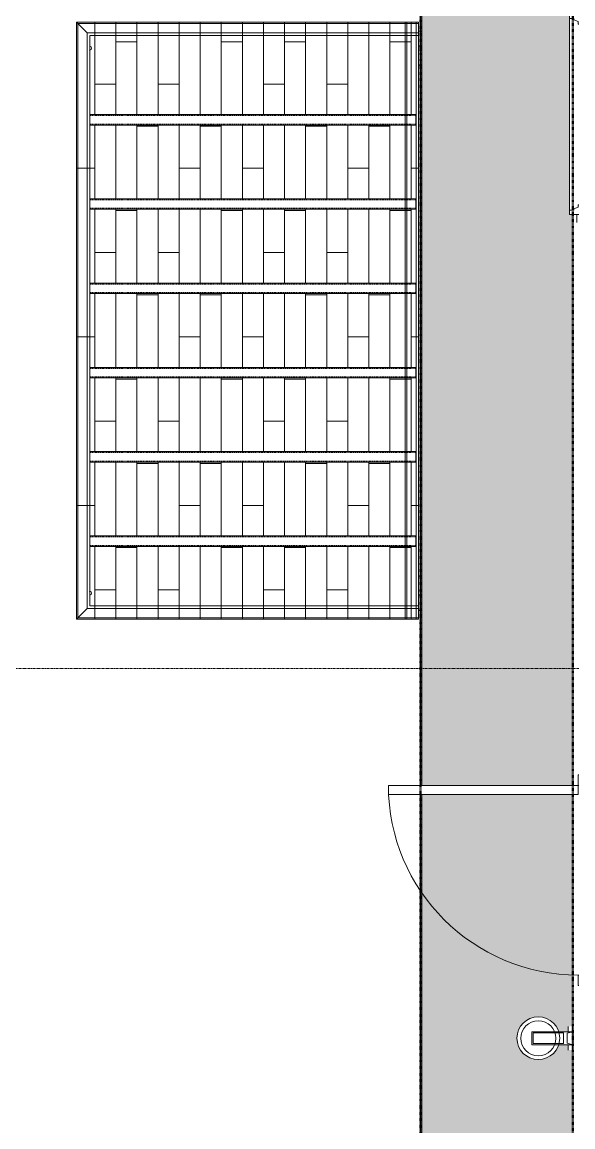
# Model space of a CAD drawing. Header units: inches. Extents: x -4235 to -464, y 9706 to 12338.
# Drawn here: x -3936.3 to -3831.8, y 11760.2 to 11969.9 of the extents above; entities that cross this region are included whole.
import ezdxf

# ---------------------------------------------------------------- set-up
doc = ezdxf.new("R2010")
doc.units = ezdxf.units.IN
doc.header["$MEASUREMENT"] = 0
for name, pattern in [('Dash 1_16_', [0.125, 0.0625, -0.0625]), ('Grid Line 1_2_', [0.875, 0.5, -0.125, 0.125, -0.125]), ('Hidden 1_8_', [0.1875, 0.125, -0.0625])]:
    doc.linetypes.add(name, pattern=pattern)
for name, color, linetype, lineweight in [('A-CLNG-3', 13, 'Continuous', 9), ('A-CLNG-PATT-1', 253, 'Continuous', 13), ('A-DOOR-4', 31, 'Continuous', 9), ('A-DOOR-6', 31, 'Continuous', 20), ('A-DOOR-FRAM-4', 31, 'Continuous', 20), ('A-FLOR-3', 192, 'Continuous', 9), ('A-FLOR-PATT-1', 9, 'Continuous', 9), ('A-GLAZ-1', 151, 'Continuous', 9), ('A-GLAZ-2', 151, 'Continuous', 20), ('A-WALL-5', 113, 'Continuous', 9), ('C-PROP-LINE-1', 91, 'Dash 1_16_', 50), ('E-LITE-EQPM', 33, 'Continuous', 9), ('S-BEAM', 12, 'Continuous', 9), ('S-BEAM-1', 12, 'Hidden 1_8_', 9), ('S-GRID-1', 1, 'Grid Line 1_2_', 9)]:
    doc.layers.add(name, color=color, linetype=linetype, lineweight=lineweight)

# ---------------------------------------------------------------- blocks, each defined once
blk = doc.blocks.new('Window-Double_Hung-Andersen-400_Series-Tilt_Wash - DOUBLE HUNG - COTTAGE - 1ST FLOOR-V118-BACKGROUND - RCP - 1ST FLOOR')
at = {"layer": 'A-GLAZ-1'}
for p, q in [((-16.29, 2.62), (-15.7, 2.62)), ((-16.29, 2.25), (-15.7, 2.25)), ((-15.82, 2.62), (-15.82, 2.25)), ((-15.7, 2.75), (15.7, 2.75)), ((-15.7, 2.62), (15.7, 2.62)), ((-15.7, 2.25), (15.7, 2.25)), ((-15.7, 2.12), (15.7, 2.12)), ((16.29, 2.62), (15.7, 2.62)), ((16.29, 2.25), (15.7, 2.25)), ((15.82, 2.62), (15.82, 2.25)), ((-16.29, 0.69), (-15.7, 0.69)), ((-16.29, 0.31), (-15.7, 0.31)), ((-15.82, 0.69), (-15.82, 0.31)), ((-15.7, 0.81), (15.7, 0.81)), ((-15.7, 0.69), (15.7, 0.69)), ((-15.7, 0.31), (15.7, 0.31)), ((-15.7, 0.19), (15.7, 0.19)), ((16.29, 0.69), (15.7, 0.69)), ((16.29, 0.31), (15.7, 0.31)), ((15.82, 0.69), (15.82, 0.31)), ((18.95, -0.94), (-18.95, -0.94)), ((-18.95, -0.94), (-18.95, -4.31)), ((-18.32, -0.94), (-18.32, -4.31)), ((18.32, -0.94), (18.32, -4.31)), ((18.95, -4.31), (18.95, -0.94)), ((-18.95, -4.31), (18.95, -4.31))]:
    blk.add_line(p, q, dxfattribs=at)
at = {"layer": 'A-GLAZ-2'}
for p, q in [((19.01, 4.94), (-19.01, 4.94)), ((-19.01, 4.94), (-19.01, -0.94)), ((-18.2, 4.94), (-18.2, 4.12)), ((18.2, 4.94), (18.2, 4.12)), ((19.01, -0.94), (19.01, 4.94)), ((-19.01, 3.56), (-20.51, 3.56)), ((-18.2, 4.12), (-17.92, 4.12)), ((-17.92, 4.12), (-17.61, 3.31)), ((-17.61, 3.31), (-17.14, 3.31)), ((-17.42, 2.87), (-16.57, 2.87)), ((-17.42, 2.87), (-17.42, -0.44)), ((-17.14, 3.31), (-17.14, 2.87)), ((-15.86, 3.09), (-16.57, 3.09)), ((-16.57, 2.75), (-16.57, 3.09)), ((-15.7, 2.75), (-16.57, 2.75)), ((-16.29, 2.75), (-16.29, 2.12)), ((-15.7, 2.12), (-16.29, 2.12)), ((-15.86, 3.09), (-15.7, 2.75)), ((-15.86, 1.5), (-15.7, 2.12)), ((15.86, 3.09), (15.7, 2.75)), ((15.7, 2.75), (16.57, 2.75)), ((15.7, 2.12), (16.29, 2.12)), ((15.86, 1.5), (15.7, 2.12)), ((15.86, 3.09), (16.57, 3.09)), ((16.29, 2.75), (16.29, 2.12)), ((16.57, 2.75), (16.57, 3.09)), ((17.42, 2.87), (16.57, 2.87)), ((17.14, 3.31), (17.14, 2.87)), ((17.61, 3.31), (17.14, 3.31)), ((17.42, 2.87), (17.42, -0.44)), ((17.92, 4.12), (17.61, 3.31)), ((18.2, 4.12), (17.92, 4.12)), ((19.01, 3.56), (20.51, 3.56)), ((-17.42, 1.5), (-15.86, 1.5)), ((-17.42, 0.94), (-16.57, 0.94)), ((-15.86, 1.16), (-16.57, 1.16)), ((-16.57, 0.81), (-16.57, 1.16)), ((-15.7, 0.81), (-16.57, 0.81)), ((-16.29, 0.81), (-16.29, 0.19)), ((-15.7, 0.19), (-16.29, 0.19)), ((-15.86, 1.16), (-15.7, 0.81)), ((-15.86, -0.44), (-15.7, 0.19)), ((15.86, 1.16), (15.7, 0.81)), ((15.7, 0.81), (16.57, 0.81)), ((15.7, 0.19), (16.29, 0.19)), ((15.86, -0.44), (15.7, 0.19)), ((17.42, 1.5), (15.86, 1.5)), ((15.86, 1.16), (16.57, 1.16)), ((16.29, 0.81), (16.29, 0.19)), ((16.57, 0.81), (16.57, 1.16)), ((17.42, 0.94), (16.57, 0.94)), ((-19.01, -0.94), (19.01, -0.94)), ((-17.67, -0.66), (-18, -0.94)), ((-17.67, -0.66), (-17.67, -0.44)), ((-17.67, -0.44), (-15.86, -0.44)), ((17.67, -0.44), (15.86, -0.44)), ((17.67, -0.66), (17.67, -0.44)), ((17.67, -0.66), (18, -0.94))]:
    blk.add_line(p, q, dxfattribs=at)
blk = doc.blocks.new('STOREFRONT DOOR B - ALUM_ STILE W_ GLASS INSET-2790180-BACKGROUND - RCP - 1ST FLOOR')
at = {"layer": 'A-DOOR-4'}
blk.add_arc((18, 3.5625), 36, 90, 180, dxfattribs=at)
at = {"layer": 'A-DOOR-6'}
for p, q in [((18, 39.5625), (16.25, 39.5625)), ((16.25, 39.5625), (16.25, 3.5625)), ((18, 3.5625), (18, 39.5625)), ((16.25, 3.5625), (18, 3.5625))]:
    blk.add_line(p, q, dxfattribs=at)
at = {"layer": 'A-DOOR-FRAM-4'}
for p, q in [((-18, 3.5625), (-20, 3.5625)), ((-20, 3.5625), (-20, -2.1875)), ((-18, 1.625), (-18, 3.5625)), ((18, 3.5625), (18, 1.625)), ((20, 3.5625), (18, 3.5625)), ((20, -2.1875), (20, 3.5625)), ((-17.375, 1.625), (-18, 1.625)), ((-17.375, -0.25), (-17.375, 1.625)), ((18, 1.625), (17.375, 1.625)), ((17.375, 1.625), (17.375, -0.25)), ((-18, -2.1875), (-18, -0.25)), ((-18, -0.25), (-17.375, -0.25)), ((17.375, -0.25), (18, -0.25)), ((18, -0.25), (18, -2.1875)), ((-20, -2.1875), (-18, -2.1875)), ((18, -2.1875), (20, -2.1875))]:
    blk.add_line(p, q, dxfattribs=at)
blk = doc.blocks.new('VISA-OW2400-02-SASS - OW2400-L30K-MVOLT-V126-BACKGROUND - RCP - 1ST FLOOR')
at = {"layer": 'E-LITE-EQPM'}
for p, q in [((-3839.6, 10963.84), (-3831.82, 10963.84)), ((-3839.6, 10961.34), (-3839.6, 10963.84)), ((-3833.6, 10963.59), (-3839.38, 10963.59)), ((-3839.38, 10963.59), (-3839.38, 10961.59)), ((-3833.6, 10961.59), (-3833.6, 10963.59)), ((-3832.89, 10963.54), (-3831.82, 10963.84)), ((-3832.89, 10961.64), (-3832.89, 10963.54)), ((-3832.69, 10964.84), (-3832.69, 10963.85)), ((-3831.89, 10963.85), (-3831.89, 10964.84)), ((-3831.82, 10963.84), (-3831.82, 10961.34)), ((-3831.82, 10961.34), (-3839.6, 10961.34)), ((-3839.38, 10961.59), (-3833.6, 10961.59)), ((-3831.82, 10961.34), (-3832.89, 10961.64)), ((-3832.69, 10961.33), (-3832.69, 10960.34)), ((-3831.89, 10960.34), (-3831.89, 10961.33))]:
    blk.add_line(p, q, dxfattribs=at)
for radius, start, end in [(4.06, 0, 180), (3.33, 0, 180), (4.06, 180, 0), (3.33, 180, 0)]:
    blk.add_arc((-3838.38, 10962.59), radius, start, end, dxfattribs=at)
blk = doc.blocks.new('Walls 11 - Walls 1-2570471-BACKGROUND - RCP - 1ST FLOOR')
at = {"layer": 'A-WALL-5'}
for p, q in [((-3860.72, 11968.19), (-3861.09, 11968.19)), ((-3860.47, 11968.19), (-3860.72, 11968.19)), ((-3860.72, 11965.32), (-3861.09, 11965.32)), ((-3861.09, 11964.57), (-3860.72, 11964.57)), ((-3860.47, 11965.32), (-3860.72, 11965.32)), ((-3860.72, 11964.57), (-3860.47, 11964.57)), ((-3861.09, 11961.69), (-3860.72, 11961.69)), ((-3860.72, 11961.69), (-3860.47, 11961.69))]:
    blk.add_line(p, q, dxfattribs=at)
for centre, start_param, end_param in [((-3923.46, 11964.94), 0.094304, 0.261799), ((-3923.46, 11964.94), 2.994857, 3.141593), ((-3923.46, 11964.94), 3.19067, 6.234108), ((-3860.4, 11964.94), 1.308997, 1.445432), ((-3860.4, 11964.94), 1.445432, 1.568095), ((-3860.4, 11964.94), 1.570796, 1.696161), ((-3860.4, 11964.94), 1.696161, 1.829985), ((-3860.4, 11964.94), 1.047198, 1.30639), ((-3860.4, 11964.94), 1.832596, 2.092053), ((-3860.4, 11964.94), 0.785398, 1.044861), ((-3860.4, 11964.94), 2.094395, 2.354281), ((-3860.4, 11964.94), 0.543667, 0.783492), ((-3860.4, 11964.94), 2.356194, 2.596242), ((-3860.4, 11964.94), 0.261799, 0.522251), ((-3860.4, 11964.94), 2.698715, 2.879092)]:
    blk.add_ellipse(centre, major_axis=(0, 0.375), ratio=0.86769, start_param=start_param, end_param=end_param, dxfattribs=at)
blk = doc.blocks.new('Walls 12 - Walls 1-2570490-BACKGROUND - RCP - 1ST FLOOR')
at = {"layer": 'A-WALL-5'}
for p, q in [((-3860.72, 11864.7), (-3861.09, 11864.7)), ((-3860.47, 11864.7), (-3860.72, 11864.7)), ((-3860.72, 11861.83), (-3861.09, 11861.83)), ((-3861.09, 11861.08), (-3860.72, 11861.08)), ((-3860.47, 11861.83), (-3860.72, 11861.83)), ((-3860.72, 11861.08), (-3860.47, 11861.08)), ((-3861.09, 11858.2), (-3860.72, 11858.2)), ((-3860.72, 11858.2), (-3860.47, 11858.2))]:
    blk.add_line(p, q, dxfattribs=at)
for centre, start_param, end_param in [((-3923.46, 11861.45), 0, 0.261799), ((-3923.46, 11861.45), 2.879793, 3.141593), ((-3923.46, 11861.45), 3.19067, 6.234108), ((-3860.4, 11861.45), 1.308997, 1.445432), ((-3860.4, 11861.45), 1.445432, 1.568095), ((-3860.4, 11861.45), 1.570796, 1.696161), ((-3860.4, 11861.45), 1.696161, 1.829985), ((-3860.4, 11861.45), 1.047198, 1.30639), ((-3860.4, 11861.45), 1.832596, 2.092053), ((-3860.4, 11861.45), 0.825294, 1.044861), ((-3860.4, 11861.45), 2.094395, 2.314564), ((-3860.4, 11861.45), 0.523599, 0.783492), ((-3860.4, 11861.45), 2.356194, 2.61664), ((-3860.4, 11861.45), 0.261799, 0.522251), ((-3860.4, 11861.45), 2.698715, 2.879092)]:
    blk.add_ellipse(centre, major_axis=(0, 0.375), ratio=0.86769, start_param=start_param, end_param=end_param, dxfattribs=at)
blk = doc.blocks.new('Walls 21 - Walls 3-2570510-BACKGROUND - RCP - 1ST FLOOR')
at = {"layer": 'A-WALL-5'}
for p, q in [((-3925.97, 11856.54), (-3925.97, 11969.86)), ((-3925.97, 11969.86), (-3863.62, 11969.86)), ((-3925.97, 11969.86), (-3925.97, 11856.54)), ((-3925.97, 11969.86), (-3861.09, 11969.86)), ((-3925.97, 11969.86), (-3863.62, 11969.86)), ((-3925.97, 11856.54), (-3925.97, 11969.86)), ((-3863.62, 11969.59), (-3863.62, 11969.86)), ((-3861.09, 11969.86), (-3863.62, 11969.86)), ((-3863.62, 11969.86), (-3863.54, 11969.86)), ((-3863.61, 11969.86), (-3863.62, 11969.86)), ((-3863.62, 11856.54), (-3863.62, 11969.86)), ((-3863.62, 11969.86), (-3863.34, 11969.86)), ((-3863.62, 11969.66), (-3863.62, 11969.73)), ((-3863.58, 11969.86), (-3863.61, 11969.86)), ((-3863.54, 11969.86), (-3863.58, 11969.86)), ((-3863.54, 11969.86), (-3863.48, 11969.86)), ((-3863.48, 11969.86), (-3863.54, 11969.86)), ((-3863.54, 11969.86), (-3861.57, 11969.86)), ((-3863.54, 11969.86), (-3861.57, 11969.86)), ((-3863.48, 11969.86), (-3863.41, 11969.86)), ((-3863.41, 11969.86), (-3863.48, 11969.86)), ((-3863.41, 11969.86), (-3863.34, 11969.86)), ((-3863.34, 11969.86), (-3863.41, 11969.86)), ((-3863.34, 11969.86), (-3861.57, 11969.86)), ((-3861.57, 11969.86), (-3863.34, 11969.86)), ((-3863.34, 11967.33), (-3863.34, 11969.86)), ((-3863.34, 11969.59), (-3863.34, 11969.86)), ((-3863.34, 11969.86), (-3861.57, 11969.86)), ((-3861.57, 11969.86), (-3861.09, 11969.86)), ((-3861.57, 11969.86), (-3861.09, 11969.86)), ((-3861.57, 11969.86), (-3861.09, 11969.86)), ((-3861.57, 11967.33), (-3861.57, 11969.84)), ((-3861.57, 11967.33), (-3861.57, 11969.84)), ((-3861.09, 11969.86), (-3861.09, 11856.54)), ((-3861.09, 11969.86), (-3861.09, 11967.33)), ((-3861.09, 11969.83), (-3861.09, 11969.86)), ((-3861.09, 11969.86), (-3861.09, 11969.86)), ((-3861.09, 11969.86), (-3861.09, 11969.86)), ((-3861.09, 11969.86), (-3861.09, 11969.83)), ((-3861.09, 11969.78), (-3861.09, 11969.83)), ((-3861.09, 11969.83), (-3861.09, 11969.73)), ((-3861.09, 11967.82), (-3861.09, 11969.78)), ((-3861.09, 11969.73), (-3861.09, 11969.78)), ((-3861.09, 11967.82), (-3861.09, 11969.78)), ((-3861.09, 11969.66), (-3861.09, 11969.73)), ((-3861.09, 11969.73), (-3861.09, 11969.66)), ((-3925.7, 11856.81), (-3925.7, 11969.59)), ((-3925.7, 11856.81), (-3925.7, 11969.59)), ((-3925.7, 11969.59), (-3863.62, 11969.59)), ((-3923.93, 11967.82), (-3925.7, 11969.59)), ((-3925.7, 11969.59), (-3923.93, 11967.82)), ((-3925.7, 11969.59), (-3863.62, 11969.59)), ((-3923.93, 11858.58), (-3923.93, 11967.82)), ((-3923.93, 11858.58), (-3923.93, 11967.82)), ((-3923.93, 11967.82), (-3863.62, 11967.82)), ((-3923.93, 11967.82), (-3863.62, 11967.82)), ((-3863.62, 11967.82), (-3863.62, 11969.66)), ((-3863.62, 11967.82), (-3863.62, 11969.59)), ((-3863.62, 11969.59), (-3861.09, 11969.59)), ((-3863.62, 11969.59), (-3863.34, 11969.59)), ((-3863.62, 11967.33), (-3863.62, 11967.82)), ((-3863.62, 11967.33), (-3863.62, 11967.82)), ((-3863.62, 11967.82), (-3861.09, 11967.82)), ((-3863.62, 11967.82), (-3861.09, 11967.82)), ((-3863.34, 11967.82), (-3863.34, 11969.59)), ((-3863.34, 11969.59), (-3861.57, 11969.59)), ((-3863.34, 11967.33), (-3863.34, 11967.82)), ((-3861.57, 11969.59), (-3861.09, 11969.59)), ((-3861.09, 11969.59), (-3861.09, 11969.66)), ((-3861.09, 11969.66), (-3861.09, 11969.59)), ((-3861.09, 11967.82), (-3861.09, 11969.59)), ((-3861.09, 11969.59), (-3861.09, 11967.82)), ((-3861.09, 11967.33), (-3861.09, 11967.82)), ((-3861.09, 11967.33), (-3861.09, 11967.82)), ((-3923.44, 11967.33), (-3923.44, 11965.32)), ((-3861.09, 11967.33), (-3923.44, 11967.33)), ((-3923.44, 11859.07), (-3923.44, 11967.33)), ((-3923.44, 11967.33), (-3863.62, 11967.33)), ((-3863.62, 11952.33), (-3863.62, 11967.33)), ((-3863.62, 11952.33), (-3863.62, 11967.33)), ((-3863.54, 11967.33), (-3863.48, 11967.33)), ((-3863.48, 11967.33), (-3863.41, 11967.33)), ((-3863.41, 11967.33), (-3861.57, 11967.33)), ((-3863.34, 11859.07), (-3863.34, 11967.33)), ((-3863.34, 11952.33), (-3863.34, 11967.33)), ((-3861.57, 11859.07), (-3861.57, 11967.33)), ((-3861.57, 11859.07), (-3861.57, 11967.33)), ((-3861.57, 11967.33), (-3861.09, 11967.33)), ((-3861.09, 11859.07), (-3861.09, 11967.33)), ((-3923.44, 11965.29), (-3923.44, 11964.61)), ((-3923.44, 11964.57), (-3923.44, 11952.33)), ((-3923.44, 11952.33), (-3923.44, 11952.14)), ((-3923.44, 11952.14), (-3923.44, 11950.52)), ((-3923.44, 11950.52), (-3923.44, 11950.33)), ((-3923.44, 11950.33), (-3923.44, 11936.33)), ((-3863.62, 11936.33), (-3863.62, 11950.34)), ((-3863.62, 11936.33), (-3863.62, 11950.34)), ((-3863.34, 11936.33), (-3863.34, 11950.34)), ((-3923.44, 11936.33), (-3923.44, 11936.14)), ((-3923.44, 11936.14), (-3923.44, 11934.52)), ((-3923.44, 11934.52), (-3923.44, 11934.33)), ((-3923.44, 11934.33), (-3923.44, 11920.33)), ((-3863.62, 11920.33), (-3863.62, 11934.34)), ((-3863.62, 11920.33), (-3863.62, 11934.34)), ((-3863.34, 11920.33), (-3863.34, 11934.34)), ((-3923.44, 11920.33), (-3923.44, 11920.14)), ((-3923.44, 11920.14), (-3923.44, 11918.52)), ((-3923.44, 11918.52), (-3923.44, 11918.33)), ((-3923.44, 11918.33), (-3923.44, 11904.33)), ((-3863.62, 11904.33), (-3863.62, 11918.34)), ((-3863.62, 11904.33), (-3863.62, 11918.34)), ((-3863.34, 11904.33), (-3863.34, 11918.34)), ((-3923.44, 11904.33), (-3923.44, 11904.14)), ((-3923.44, 11904.14), (-3923.44, 11902.52)), ((-3923.44, 11902.52), (-3923.44, 11902.33)), ((-3923.44, 11902.33), (-3923.44, 11888.33)), ((-3863.62, 11888.33), (-3863.62, 11902.34)), ((-3863.62, 11888.33), (-3863.62, 11902.34)), ((-3863.34, 11888.33), (-3863.34, 11902.34)), ((-3923.44, 11888.33), (-3923.44, 11888.14)), ((-3923.44, 11888.14), (-3923.44, 11886.52)), ((-3923.44, 11886.52), (-3923.44, 11886.33)), ((-3923.44, 11886.33), (-3923.44, 11872.33)), ((-3863.62, 11872.33), (-3863.62, 11886.34)), ((-3863.62, 11872.33), (-3863.62, 11886.34)), ((-3863.34, 11872.33), (-3863.34, 11886.34)), ((-3923.44, 11872.33), (-3923.44, 11872.14)), ((-3923.44, 11872.14), (-3923.44, 11870.52)), ((-3923.44, 11870.52), (-3923.44, 11870.33)), ((-3923.44, 11870.33), (-3923.44, 11861.83)), ((-3863.62, 11859.07), (-3863.62, 11870.34)), ((-3863.62, 11859.07), (-3863.62, 11870.34)), ((-3863.34, 11859.07), (-3863.34, 11870.34)), ((-3923.44, 11861.79), (-3923.44, 11861.12)), ((-3923.44, 11861.08), (-3923.44, 11859.07)), ((-3925.7, 11856.81), (-3923.93, 11858.58)), ((-3923.93, 11858.58), (-3925.7, 11856.81)), ((-3863.62, 11858.58), (-3923.93, 11858.58)), ((-3863.62, 11858.58), (-3923.93, 11858.58)), ((-3923.44, 11859.07), (-3863.62, 11859.07)), ((-3861.09, 11859.07), (-3923.44, 11859.07)), ((-3863.62, 11858.58), (-3863.62, 11859.07)), ((-3863.62, 11858.58), (-3863.62, 11859.07)), ((-3863.62, 11856.81), (-3863.62, 11858.58)), ((-3863.62, 11856.74), (-3863.62, 11858.58)), ((-3861.09, 11858.58), (-3863.62, 11858.58)), ((-3861.09, 11858.58), (-3863.62, 11858.58)), ((-3863.54, 11859.07), (-3863.48, 11859.07)), ((-3863.48, 11859.07), (-3863.42, 11859.07)), ((-3863.41, 11859.07), (-3863.35, 11859.07)), ((-3863.34, 11856.54), (-3863.34, 11859.07)), ((-3863.34, 11858.58), (-3863.34, 11859.07)), ((-3863.34, 11859.07), (-3861.57, 11859.07)), ((-3863.34, 11856.81), (-3863.34, 11858.58)), ((-3861.57, 11856.56), (-3861.57, 11859.07)), ((-3861.57, 11856.56), (-3861.57, 11859.07)), ((-3861.57, 11859.07), (-3861.09, 11859.07)), ((-3861.09, 11858.58), (-3861.09, 11859.07)), ((-3861.09, 11858.58), (-3861.09, 11859.07)), ((-3861.09, 11859.07), (-3861.09, 11856.54)), ((-3861.09, 11856.62), (-3861.09, 11858.58)), ((-3861.09, 11856.62), (-3861.09, 11858.58)), ((-3861.09, 11858.58), (-3861.09, 11856.81)), ((-3861.09, 11856.81), (-3861.09, 11858.58)), ((-3863.62, 11856.54), (-3925.97, 11856.54)), ((-3925.97, 11856.54), (-3861.09, 11856.54)), ((-3863.62, 11856.54), (-3925.97, 11856.54)), ((-3863.62, 11856.81), (-3925.7, 11856.81)), ((-3863.62, 11856.81), (-3925.7, 11856.81)), ((-3863.62, 11856.54), (-3863.62, 11856.81)), ((-3861.09, 11856.81), (-3863.62, 11856.81)), ((-3863.34, 11856.81), (-3863.62, 11856.81)), ((-3863.62, 11856.68), (-3863.62, 11856.74)), ((-3863.62, 11856.54), (-3863.48, 11856.54)), ((-3863.48, 11856.54), (-3863.62, 11856.54)), ((-3863.62, 11856.54), (-3861.09, 11856.54)), ((-3863.34, 11856.54), (-3863.62, 11856.54)), ((-3861.57, 11856.54), (-3863.54, 11856.54)), ((-3861.57, 11856.54), (-3863.54, 11856.54)), ((-3863.48, 11856.54), (-3863.34, 11856.54)), ((-3863.34, 11856.54), (-3863.48, 11856.54)), ((-3863.34, 11856.54), (-3863.34, 11856.81)), ((-3861.57, 11856.81), (-3863.34, 11856.81)), ((-3863.34, 11856.54), (-3861.57, 11856.54)), ((-3861.57, 11856.54), (-3863.34, 11856.54)), ((-3861.57, 11856.54), (-3863.34, 11856.54)), ((-3861.09, 11856.81), (-3861.57, 11856.81)), ((-3861.09, 11856.54), (-3861.57, 11856.54)), ((-3861.09, 11856.54), (-3861.57, 11856.54)), ((-3861.09, 11856.54), (-3861.57, 11856.54)), ((-3861.09, 11856.81), (-3861.09, 11856.74)), ((-3861.09, 11856.74), (-3861.09, 11856.81)), ((-3861.09, 11856.74), (-3861.09, 11856.62)), ((-3861.09, 11856.68), (-3861.09, 11856.74)), ((-3861.09, 11856.58), (-3861.09, 11856.68)), ((-3861.09, 11856.62), (-3861.09, 11856.58)), ((-3861.09, 11856.58), (-3861.09, 11856.54)), ((-3861.09, 11856.54), (-3861.09, 11856.58))]:
    blk.add_line(p, q, dxfattribs=at)
for points in [[(-3925.96, 11969.86), (-3925.97, 11969.86), (-3925.97, 11969.86), (-3925.97, 11969.86)], [(-3925.97, 11969.86), (-3925.97, 11969.86), (-3925.97, 11969.86), (-3925.96, 11969.86)], [(-3925.94, 11969.83), (-3925.94, 11969.83), (-3925.95, 11969.84), (-3925.96, 11969.85), (-3925.96, 11969.86)], [(-3925.77, 11969.66), (-3925.78, 11969.67), (-3925.81, 11969.7), (-3925.83, 11969.72), (-3925.84, 11969.73)], [(-3925.7, 11969.59), (-3925.73, 11969.62), (-3925.75, 11969.64), (-3925.77, 11969.66)], [(-3925.77, 11969.66), (-3925.75, 11969.64), (-3925.73, 11969.62), (-3925.7, 11969.59)]]:
    blk.add_open_spline(points, degree=3, dxfattribs=at)
for points, knots in [([(-3925.96, 11969.86), (-3925.96, 11969.85), (-3925.95, 11969.84), (-3925.94, 11969.83), (-3925.92, 11969.81), (-3925.91, 11969.8), (-3925.9, 11969.79), (-3925.89, 11969.78)], [-0.8333333, -0.8333333, -0.8333333, -0.8333333, -0.75, -0.6666667, -0.5833333, -0.5416667, -0.5, -0.5, -0.5, -0.5]), ([(-3925.89, 11969.78), (-3925.9, 11969.79), (-3925.91, 11969.8), (-3925.92, 11969.81), (-3925.93, 11969.82), (-3925.94, 11969.83)], [-0.5, -0.5, -0.5, -0.5, -0.4583333, -0.4166667, -0.3333333, -0.3333333, -0.3333333, -0.3333333]), ([(-3925.84, 11969.73), (-3925.84, 11969.73), (-3925.85, 11969.74), (-3925.87, 11969.76), (-3925.89, 11969.78), (-3925.89, 11969.78)], [-0.6666667, -0.6666667, -0.6666667, -0.6666667, -0.625, -0.5833333, -0.5, -0.5, -0.5, -0.5]), ([(-3925.89, 11969.78), (-3925.89, 11969.78), (-3925.87, 11969.76), (-3925.85, 11969.74), (-3925.83, 11969.72), (-3925.81, 11969.7), (-3925.78, 11969.67), (-3925.77, 11969.66)], [-0.5, -0.5, -0.5, -0.5, -0.4166667, -0.375, -0.3333333, -0.25, -0.1666667, -0.1666667, -0.1666667, -0.1666667]), ([(-3925.97, 11856.54), (-3925.97, 11856.54), (-3925.97, 11856.54), (-3925.95, 11856.56), (-3925.94, 11856.58), (-3925.92, 11856.59), (-3925.91, 11856.61), (-3925.89, 11856.62), (-3925.87, 11856.65), (-3925.84, 11856.67), (-3925.82, 11856.69), (-3925.8, 11856.71), (-3925.76, 11856.75), (-3925.72, 11856.79), (-3925.7, 11856.81)], [0, 0, 0, 0, 0.166667, 0.25, 0.333333, 0.416667, 0.458333, 0.5, 0.583333, 0.666667, 0.708333, 0.75, 0.833333, 1, 1, 1, 1]), ([(-3925.89, 11856.62), (-3925.9, 11856.62), (-3925.91, 11856.61), (-3925.92, 11856.59), (-3925.94, 11856.58), (-3925.95, 11856.56), (-3925.97, 11856.54), (-3925.97, 11856.54), (-3925.97, 11856.54)], [0.5, 0.5, 0.5, 0.5, 0.5416667, 0.5833333, 0.6666667, 0.75, 0.8333333, 1, 1, 1, 1]), ([(-3925.7, 11856.81), (-3925.72, 11856.79), (-3925.76, 11856.75), (-3925.81, 11856.71), (-3925.83, 11856.68), (-3925.85, 11856.66), (-3925.87, 11856.64), (-3925.89, 11856.63), (-3925.89, 11856.62)], [0, 0, 0, 0, 0.1666667, 0.25, 0.3333333, 0.375, 0.4166667, 0.5, 0.5, 0.5, 0.5])]:
    blk.add_open_spline(points, degree=3, knots=knots, dxfattribs=at)
blk = doc.blocks.new('CISC HSS Rectangular_CSA G40_21_ - HS102x51x4_8-V165-BACKGROUND - RCP - 1ST FLOOR')
at = {"layer": 'S-BEAM'}
for p, q in [((-30.9, 1), (28.92, 1)), ((-30.9, 1), (-30.9, 0.62)), ((-30.9, 0.89), (-30.9, 1)), ((-30.9, 0.82), (-30.9, 0.89)), ((-30.9, 0.62), (-30.9, 0.82)), ((-30.9, 0.76), (-30.9, 0.81)), ((-30.9, 0.81), (-30.9, 0.62)), ((-30.9, 0.62), (-30.9, 0.76)), ((-30.9, 0.62), (-30.9, -0.62)), ((-30.9, 0.62), (-30.9, -0.62)), ((28.92, 1), (30.9, 1)), ((30.9, 0.62), (30.9, 1)), ((30.9, -0.62), (30.9, 0.62)), ((-30.9, -0.62), (-30.9, -1)), ((-30.9, -0.82), (-30.9, -0.62)), ((-30.9, -0.62), (-30.9, -0.81)), ((-30.9, -0.81), (-30.9, -0.62)), ((-30.9, -0.89), (-30.9, -0.82)), ((-30.9, -1), (-30.9, -0.89)), ((28.92, -1), (-30.9, -1)), ((30.9, -1), (28.92, -1)), ((30.9, -1), (30.9, -0.62))]:
    blk.add_line(p, q, dxfattribs=at)
at = {"layer": 'S-BEAM-1'}
for p, q in [((28.92, 0.81), (-30.9, 0.81)), ((30.9, 0.81), (28.92, 0.81)), ((28.92, -0.81), (-30.9, -0.81)), ((30.9, -0.81), (28.92, -0.81))]:
    blk.add_line(p, q, dxfattribs=at)
blk = doc.blocks.new('CISC HSS Rectangular_CSA G40_21_ - HS102x51x4_8-V166-BACKGROUND - RCP - 1ST FLOOR')
at = {"layer": 'S-BEAM'}
for p, q in [((-30.9, 1), (28.92, 1)), ((-30.9, 1), (-30.9, 0.62)), ((-30.9, 0.82), (-30.9, 1)), ((-30.9, 0.62), (-30.9, 0.82)), ((-30.9, 0.76), (-30.9, 0.81)), ((-30.9, 0.81), (-30.9, 0.76)), ((-30.9, 0.62), (-30.9, 0.76)), ((-30.9, 0.76), (-30.9, 0.62)), ((-30.9, 0.62), (-30.9, -0.62)), ((-30.9, 0.62), (-30.9, -0.62)), ((28.92, 1), (30.9, 1)), ((30.9, 0.62), (30.9, 1)), ((30.9, -0.62), (30.9, 0.62)), ((-30.9, -0.62), (-30.9, -1)), ((-30.9, -0.82), (-30.9, -0.62)), ((-30.9, -0.62), (-30.9, -0.81)), ((-30.9, -0.81), (-30.9, -0.62)), ((-30.9, -0.89), (-30.9, -0.82)), ((-30.9, -1), (-30.9, -0.89)), ((28.92, -1), (-30.9, -1)), ((30.9, -1), (28.92, -1)), ((30.9, -1), (30.9, -0.62))]:
    blk.add_line(p, q, dxfattribs=at)
at = {"layer": 'S-BEAM-1'}
for p, q in [((28.92, 0.81), (-30.9, 0.81)), ((30.9, 0.81), (28.92, 0.81)), ((28.92, -0.81), (-30.9, -0.81)), ((30.9, -0.81), (28.92, -0.81))]:
    blk.add_line(p, q, dxfattribs=at)
blk = doc.blocks.new('CISC HSS Rectangular_CSA G40_21_ - HS102x51x4_8-V167-BACKGROUND - RCP - 1ST FLOOR')
at = {"layer": 'S-BEAM'}
for p, q in [((-30.9, 1), (28.92, 1)), ((-30.9, 1), (-30.9, 0.62)), ((-30.9, 0.82), (-30.9, 1)), ((-30.9, 0.62), (-30.9, 0.82)), ((-30.9, 0.76), (-30.9, 0.81)), ((-30.9, 0.81), (-30.9, 0.76)), ((-30.9, 0.62), (-30.9, 0.76)), ((-30.9, 0.76), (-30.9, 0.62)), ((-30.9, 0.62), (-30.9, -0.62)), ((-30.9, 0.62), (-30.9, -0.62)), ((28.92, 1), (30.9, 1)), ((30.9, 0.62), (30.9, 1)), ((30.9, -0.62), (30.9, 0.62)), ((-30.9, -0.62), (-30.9, -1)), ((-30.9, -0.82), (-30.9, -0.62)), ((-30.9, -0.62), (-30.9, -0.81)), ((-30.9, -0.81), (-30.9, -0.62)), ((-30.9, -1), (-30.9, -0.82)), ((28.92, -1), (-30.9, -1)), ((30.9, -1), (28.92, -1)), ((30.9, -1), (30.9, -0.62))]:
    blk.add_line(p, q, dxfattribs=at)
at = {"layer": 'S-BEAM-1'}
for p, q in [((28.92, 0.81), (-30.9, 0.81)), ((30.9, 0.81), (28.92, 0.81)), ((28.92, -0.81), (-30.9, -0.81)), ((30.9, -0.81), (28.92, -0.81))]:
    blk.add_line(p, q, dxfattribs=at)
blk = doc.blocks.new('CISC HSS Rectangular_CSA G40_21_ - HS102x51x4_8-V168-BACKGROUND - RCP - 1ST FLOOR')
at = {"layer": 'S-BEAM'}
for p, q in [((-30.9, 1), (28.92, 1)), ((-30.9, 1), (-30.9, 0.62)), ((-30.9, 0.82), (-30.9, 1)), ((-30.9, 0.62), (-30.9, 0.82)), ((-30.9, 0.76), (-30.9, 0.81)), ((-30.9, 0.81), (-30.9, 0.62)), ((-30.9, 0.62), (-30.9, 0.76)), ((-30.9, 0.62), (-30.9, -0.62)), ((-30.9, 0.62), (-30.9, -0.62)), ((28.92, 1), (30.9, 1)), ((30.9, 0.62), (30.9, 1)), ((30.9, -0.62), (30.9, 0.62)), ((-30.9, -0.62), (-30.9, -1)), ((-30.9, -0.82), (-30.9, -0.62)), ((-30.9, -0.62), (-30.9, -0.76)), ((-30.9, -0.76), (-30.9, -0.62)), ((-30.9, -0.76), (-30.9, -0.81)), ((-30.9, -0.81), (-30.9, -0.76)), ((-30.9, -1), (-30.9, -0.82)), ((28.92, -1), (-30.9, -1)), ((30.9, -1), (28.92, -1)), ((30.9, -1), (30.9, -0.62))]:
    blk.add_line(p, q, dxfattribs=at)
at = {"layer": 'S-BEAM-1'}
for p, q in [((28.92, 0.81), (-30.9, 0.81)), ((30.9, 0.81), (28.92, 0.81)), ((28.92, -0.81), (-30.9, -0.81)), ((30.9, -0.81), (28.92, -0.81))]:
    blk.add_line(p, q, dxfattribs=at)
blk = doc.blocks.new('CISC HSS Rectangular_CSA G40_21_ - HS102x51x4_8-V169-BACKGROUND - RCP - 1ST FLOOR')
at = {"layer": 'S-BEAM'}
for p, q in [((-30.9, 1), (28.92, 1)), ((-30.9, 1), (-30.9, 0.62)), ((-30.9, 0.89), (-30.9, 1)), ((-30.9, 0.82), (-30.9, 0.89)), ((-30.9, 0.62), (-30.9, 0.82)), ((-30.9, 0.62), (-30.9, 0.81)), ((-30.9, 0.81), (-30.9, 0.62)), ((-30.9, 0.62), (-30.9, -0.62)), ((-30.9, 0.62), (-30.9, -0.62)), ((28.92, 1), (30.9, 1)), ((30.9, 0.62), (30.9, 1)), ((30.9, -0.62), (30.9, 0.62)), ((-30.9, -0.62), (-30.9, -1)), ((-30.9, -0.82), (-30.9, -0.62)), ((-30.9, -0.62), (-30.9, -0.81)), ((-30.9, -0.76), (-30.9, -0.62)), ((-30.9, -0.81), (-30.9, -0.76)), ((-30.9, -0.89), (-30.9, -0.82)), ((-30.9, -1), (-30.9, -0.89)), ((28.92, -1), (-30.9, -1)), ((30.9, -1), (28.92, -1)), ((30.9, -1), (30.9, -0.62))]:
    blk.add_line(p, q, dxfattribs=at)
at = {"layer": 'S-BEAM-1'}
for p, q in [((28.92, 0.81), (-30.9, 0.81)), ((30.9, 0.81), (28.92, 0.81)), ((28.92, -0.81), (-30.9, -0.81)), ((30.9, -0.81), (28.92, -0.81))]:
    blk.add_line(p, q, dxfattribs=at)
blk = doc.blocks.new('CISC HSS Rectangular_CSA G40_21_ - HS102x51x4_8-V170-BACKGROUND - RCP - 1ST FLOOR')
at = {"layer": 'S-BEAM'}
for p, q in [((-30.9, 1), (28.92, 1)), ((-30.9, 1), (-30.9, 0.62)), ((-30.9, 0.89), (-30.9, 1)), ((-30.9, 0.82), (-30.9, 0.89)), ((-30.9, 0.62), (-30.9, 0.82)), ((-30.9, 0.62), (-30.9, 0.81)), ((-30.9, 0.81), (-30.9, 0.76)), ((-30.9, 0.76), (-30.9, 0.62)), ((-30.9, 0.62), (-30.9, -0.62)), ((-30.9, 0.62), (-30.9, -0.62)), ((28.92, 1), (30.9, 1)), ((30.9, 0.62), (30.9, 1)), ((30.9, -0.62), (30.9, 0.62)), ((-30.9, -0.62), (-30.9, -1)), ((-30.9, -0.82), (-30.9, -0.62)), ((-30.9, -0.62), (-30.9, -0.76)), ((-30.9, -0.81), (-30.9, -0.62)), ((-30.9, -0.76), (-30.9, -0.81)), ((-30.9, -1), (-30.9, -0.82)), ((28.92, -1), (-30.9, -1)), ((30.9, -1), (28.92, -1)), ((30.9, -1), (30.9, -0.62))]:
    blk.add_line(p, q, dxfattribs=at)
at = {"layer": 'S-BEAM-1'}
for p, q in [((28.92, 0.81), (-30.9, 0.81)), ((30.9, 0.81), (28.92, 0.81)), ((28.92, -0.81), (-30.9, -0.81)), ((30.9, -0.81), (28.92, -0.81))]:
    blk.add_line(p, q, dxfattribs=at)
blk = doc.blocks.new('Family - ___-2835860-BACKGROUND - RCP - 1ST FLOOR')
at = {"layer": 'C-PROP-LINE-1'}
blk.add_line((-3860.72, 11547.59), (-3860.72, 12118.59), dxfattribs=at)
blk = doc.blocks.new('Family - ___-2835903-BACKGROUND - RCP - 1ST FLOOR')
at = {"layer": 'C-PROP-LINE-1'}
blk.add_line((-3831.82, 10009.09), (-3831.82, 12089.69), dxfattribs=at)
blk = doc.blocks.new('Family - ___-2835932-BACKGROUND - RCP - 1ST FLOOR')
at = {"layer": 'C-PROP-LINE-1'}
blk.add_line((-3860.72, 9980.19), (-3860.72, 12118.59), dxfattribs=at)

msp = doc.modelspace()

# ---------------------------------------------------------------- hatches: boundary and pattern name
at = {"layer": 'A-CLNG-PATT-1'}
h = msp.add_hatch(dxfattribs=at)
h.set_pattern_fill('FP_8', color=256, style=0, pattern_type=2)
h.set_pattern_definition([(90, (-2963.524, 11049.389), (4, -2e-16), []), (0, (-2963.524, 11049.389), (8, -8), [4, -28]), (0, (-2959.524, 11065.389), (8, -8), [4, -28])])
h.paths.add_polyline_path([(-3860.47, 9980.44), (-3831.82, 10009.09), (-3831.82, 10051.37), (-3832.45, 10051.37), (-3832.45, 10089.39), (-3831.82, 10089.39), (-3831.82, 10127.98), (-3832.45, 10127.98), (-3832.45, 10166), (-3831.82, 10166), (-3831.82, 10167.33), (-3832.73, 10167.33), (-3832.73, 10203.45), (-3831.82, 10203.45), (-3831.82, 10213.15), (-3831.89, 10213.15), (-3831.89, 10212.15), (-3832.69, 10212.15), (-3832.69, 10213.15), (-3834.54, 10213.15), (-3834.57, 10213.01), (-3835.27, 10211.79), (-3836.35, 10210.89), (-3837.8, 10210.41), (-3839.08, 10210.41), (-3840.41, 10210.89), (-3841.51, 10211.83), (-3842.19, 10213.01), (-3842.44, 10214.4), (-3842.19, 10215.79), (-3841.71, 10216.69), (-3860.47, 10216.69), (-3860.47, 9996.98)], flags=0)
h.paths.add_polyline_path([(-2068.17, 9980.44), (-2068.17, 10851.14), (-2096.82, 10822.49), (-2096.82, 10780.21), (-2096.2, 10780.21), (-2096.2, 10742.19), (-2096.82, 10742.19), (-2096.82, 10703.41), (-2096.2, 10703.41), (-2096.2, 10665.39), (-2096.82, 10665.39), (-2096.82, 10665.01), (-2096.2, 10665.01), (-2096.2, 10626.99), (-2096.82, 10626.99), (-2096.82, 10571.43), (-2095.82, 10571.43), (-2095.82, 10542.43), (-2096.82, 10542.43), (-2096.82, 10511.41), (-2096.2, 10511.41), (-2096.2, 10473.39), (-2096.82, 10473.39), (-2096.82, 10396.21), (-2096.2, 10396.21), (-2096.2, 10358.19), (-2096.82, 10358.19), (-2096.82, 10357.81), (-2096.2, 10357.81), (-2096.2, 10319.79), (-2096.82, 10319.79), (-2096.82, 10290.15), (-2095.82, 10290.15), (-2095.82, 10261.15), (-2096.82, 10261.15), (-2096.82, 10204.21), (-2096.2, 10204.21), (-2096.2, 10166.19), (-2096.82, 10166.19), (-2096.82, 10165.81), (-2096.2, 10165.81), (-2096.2, 10127.79), (-2096.82, 10127.79), (-2096.82, 10127.41), (-2096.2, 10127.41), (-2096.2, 10089.39), (-2096.82, 10089.39), (-2096.82, 10009.09), (-2070.75, 9983.01)], flags=0)
h.paths.add_polyline_path([(-3834.32, 10215.65), (-3832.69, 10215.65), (-3832.69, 10216.65), (-3831.89, 10216.65), (-3831.89, 10215.65), (-3831.82, 10215.65), (-3831.82, 10242.99), (-3832.45, 10242.99), (-3832.45, 10281.01), (-3831.82, 10281.01), (-3831.82, 10362.63), (-3832.82, 10362.63), (-3832.82, 10391.63), (-3831.82, 10391.63), (-3831.82, 10434.99), (-3832.45, 10434.99), (-3832.45, 10473.01), (-3831.82, 10473.01), (-3831.82, 10473.77), (-3832.45, 10473.77), (-3832.45, 10511.79), (-3831.82, 10511.79), (-3831.82, 10569.59), (-3831.89, 10569.59), (-3831.89, 10568.59), (-3832.69, 10568.59), (-3832.69, 10569.59), (-3834.54, 10569.59), (-3834.57, 10569.45), (-3835.33, 10568.18), (-3836.35, 10567.33), (-3837.8, 10566.84), (-3839.08, 10566.84), (-3840.41, 10567.33), (-3841.51, 10568.27), (-3842.19, 10569.45), (-3842.44, 10570.84), (-3842.19, 10572.23), (-3841.49, 10573.45), (-3840.41, 10574.35), (-3838.96, 10574.83), (-3837.68, 10574.83), (-3836.35, 10574.35), (-3835.25, 10573.41), (-3834.57, 10572.23), (-3834.54, 10572.09), (-3832.69, 10572.09), (-3832.69, 10573.09), (-3831.89, 10573.09), (-3831.89, 10572.09), (-3831.82, 10572.09), (-3831.82, 10588.78), (-3832.45, 10588.78), (-3832.45, 10626.8), (-3831.82, 10626.8), (-3831.82, 10627.18), (-3832.45, 10627.18), (-3832.45, 10665.2), (-3831.82, 10665.2), (-3831.82, 10745.63), (-3832.82, 10745.63), (-3832.82, 10774.63), (-3831.82, 10774.63), (-3831.82, 10780.97), (-3832.45, 10780.97), (-3832.45, 10818.99), (-3831.82, 10818.99), (-3831.82, 10857.77), (-3832.45, 10857.77), (-3832.45, 10895.79), (-3831.82, 10895.79), (-3831.82, 10901.49), (-3832.82, 10901.49), (-3832.82, 10930.49), (-3831.82, 10930.49), (-3831.82, 10961.34), (-3831.89, 10961.34), (-3831.89, 10960.34), (-3832.69, 10960.34), (-3832.69, 10961.34), (-3834.54, 10961.34), (-3834.57, 10961.2), (-3835.27, 10959.98), (-3836.35, 10959.08), (-3837.8, 10958.59), (-3839.08, 10958.59), (-3840.41, 10959.08), (-3841.51, 10960.02), (-3842.19, 10961.2), (-3842.44, 10962.59), (-3842.19, 10963.98), (-3841.49, 10965.2), (-3840.41, 10966.1), (-3838.96, 10966.58), (-3837.68, 10966.58), (-3836.35, 10966.1), (-3835.25, 10965.16), (-3834.57, 10963.98), (-3834.54, 10963.84), (-3832.69, 10963.84), (-3832.69, 10964.84), (-3831.89, 10964.84), (-3831.89, 10963.84), (-3831.82, 10963.84), (-3831.82, 10973.54), (-3832.73, 10973.54), (-3832.73, 11009.66), (-3831.82, 11009.66), (-3831.82, 11011.18), (-3832.45, 11011.18), (-3832.45, 11049.2), (-3831.82, 11049.2), (-3831.82, 11049.58), (-3832.45, 11049.58), (-3832.45, 11087.6), (-3831.82, 11087.6), (-3831.82, 11403.73), (-3831.89, 11403.73), (-3831.89, 11402.73), (-3832.69, 11402.73), (-3832.69, 11403.73), (-3834.54, 11403.73), (-3834.57, 11403.6), (-3835.27, 11402.38), (-3836.35, 11401.47), (-3837.8, 11400.99), (-3839.08, 11400.99), (-3840.41, 11401.47), (-3841.51, 11402.42), (-3842.19, 11403.6), (-3842.44, 11404.98), (-3842.19, 11406.37), (-3841.49, 11407.59), (-3840.41, 11408.5), (-3838.96, 11408.98), (-3837.68, 11408.98), (-3836.35, 11408.5), (-3835.25, 11407.55), (-3834.57, 11406.37), (-3834.54, 11406.23), (-3832.69, 11406.23), (-3832.69, 11407.23), (-3831.89, 11407.23), (-3831.89, 11406.23), (-3831.82, 11406.23), (-3831.82, 11433.64), (-3860.47, 11433.64), (-3860.47, 11013.86), (-3833.89, 11013.86), (-3833.89, 11013.11), (-3860.47, 11013.11), (-3860.47, 10217.44), (-3840.93, 10217.48), (-3840.41, 10217.92), (-3838.96, 10218.4), (-3837.68, 10218.4), (-3836.35, 10217.92), (-3835.79, 10217.44), (-3833.32, 10217.44), (-3833.32, 10216.69), (-3835.09, 10216.69), (-3834.57, 10215.79), (-3834.54, 10215.65)], flags=0)
h.paths.add_polyline_path([(-2068.17, 11247.64), (-2068.17, 12118.34), (-2096.82, 12089.69), (-2096.82, 11970.8), (-2096.2, 11970.8), (-2096.2, 11932.78), (-2096.82, 11932.78), (-2096.82, 11932.4), (-2096.2, 11932.4), (-2096.2, 11894.38), (-2096.82, 11894.38), (-2096.82, 11840.75), (-2095.82, 11840.75), (-2095.82, 11811.75), (-2096.82, 11811.75), (-2096.82, 11778.8), (-2096.2, 11778.8), (-2096.2, 11740.78), (-2096.82, 11740.78), (-2096.82, 11740.4), (-2096.2, 11740.4), (-2096.2, 11702.38), (-2096.82, 11702.38), (-2096.82, 11663.6), (-2096.2, 11663.6), (-2096.2, 11625.58), (-2096.82, 11625.58), (-2096.82, 11557.35), (-2095.82, 11557.35), (-2095.82, 11528.35), (-2096.82, 11528.35), (-2096.82, 11471.79), (-2096.2, 11471.79), (-2096.2, 11433.77), (-2096.82, 11433.77), (-2096.82, 11433.39), (-2096.2, 11433.39), (-2096.2, 11395.37), (-2096.82, 11395.37), (-2096.82, 11356.4), (-2096.2, 11356.4), (-2096.2, 11318.38), (-2096.82, 11318.38), (-2096.82, 11276.29), (-2070.75, 11250.21)], flags=0)
h.paths.add_polyline_path([(-3841.98, 11548.34), (-3841.49, 11549.18), (-3840.41, 11550.09), (-3838.96, 11550.57), (-3837.68, 11550.57), (-3836.35, 11550.09), (-3835.25, 11549.14), (-3834.78, 11548.34), (-3832.69, 11548.34), (-3832.69, 11548.83), (-3831.89, 11548.81), (-3831.89, 11548.34), (-3831.82, 11548.34), (-3831.82, 11775.74), (-3831.89, 11775.74), (-3831.89, 11774.74), (-3832.69, 11774.74), (-3832.69, 11775.74), (-3834.54, 11775.74), (-3834.57, 11775.6), (-3835.27, 11774.38), (-3836.35, 11773.48), (-3837.8, 11772.99), (-3839.08, 11772.99), (-3840.41, 11773.48), (-3841.51, 11774.42), (-3842.19, 11775.6), (-3842.44, 11776.99), (-3842.19, 11778.38), (-3841.49, 11779.6), (-3840.41, 11780.5), (-3838.96, 11780.98), (-3837.68, 11780.98), (-3836.35, 11780.5), (-3835.25, 11779.56), (-3834.57, 11778.38), (-3834.54, 11778.24), (-3832.69, 11778.24), (-3832.69, 11779.24), (-3831.89, 11779.24), (-3831.89, 11778.24), (-3831.82, 11778.24), (-3831.82, 11823.24), (-3860.47, 11823.24), (-3860.47, 11548.34), (-3842.19, 11548.34)], flags=0)
h.paths.add_polyline_path([(-3831.82, 11824.99), (-3831.82, 11933.34), (-3832.45, 11933.34), (-3832.45, 11971.36), (-3832.45, 11971.37), (-3832.45, 12009.39), (-3831.82, 12009.39), (-3831.82, 12032.24), (-3832.45, 12032.24), (-3832.45, 12070.27), (-3831.82, 12070.27), (-3831.82, 12089.69), (-3860.47, 12118.34), (-3860.47, 12085.69), (-3834.85, 12085.69), (-3834.85, 12084.94), (-3860.47, 12084.94), (-3860.47, 11824.99), (-3833.82, 11824.99)], flags=0)
at = {"layer": 'A-FLOR-PATT-1'}
h = msp.add_hatch(dxfattribs=at)
h.set_pattern_fill('FP_23', color=256, style=0, pattern_type=2)
h.set_pattern_definition([(270, (-3982.524, 11862.106), (-4, -2e-16), []), (180, (-3982.524, 11862.106), (-8, 8), [4, -28]), (180, (-3986.524, 11846.106), (-8, 8), [4, -28])])
h.paths.add_polyline_path([(-3863.34, 11856.54), (-3861.09, 11856.58), (-3861.09, 11969.86), (-3925.97, 11969.83), (-3925.94, 11856.54), (-3863.41, 11856.54)], flags=0)
h.paths.add_polyline_path([(-3920.77, 11870.33), (-3923.44, 11870.33), (-3923.44, 11872.33), (-3861.64, 11872.33), (-3861.64, 11870.33), (-3892.74, 11870.33)], flags=0)
h.paths.add_polyline_path([(-3923.44, 11886.33), (-3923.44, 11888.33), (-3861.64, 11888.33), (-3861.64, 11886.33), (-3920.77, 11886.33)], flags=0)
h.paths.add_polyline_path([(-3863.37, 11902.33), (-3923.44, 11902.33), (-3923.44, 11904.33), (-3861.64, 11904.33), (-3861.64, 11902.33), (-3863.34, 11902.33)], flags=0)
h.paths.add_polyline_path([(-3923.44, 11918.33), (-3923.44, 11920.33), (-3861.64, 11920.33), (-3861.64, 11918.33), (-3920.77, 11918.33)], flags=0)
h.paths.add_polyline_path([(-3861.64, 11934.33), (-3923.44, 11934.33), (-3923.44, 11936.33), (-3861.64, 11936.33), (-3861.64, 11934.44)], flags=0)
h.paths.add_polyline_path([(-3923.44, 11950.33), (-3923.44, 11952.33), (-3861.64, 11952.33), (-3861.64, 11950.33), (-3920.77, 11950.33)], flags=0)

# ---------------------------------------------------------------- linework, layer by layer
at = {"layer": 'A-CLNG-3'}
msp.add_line((-3860.47, 11548.34), (-3860.47, 11823.24), dxfattribs=at)
at = {"layer": 'A-FLOR-3'}
for p, q in [((-3925.97, 11969.86), (-3863.62, 11969.86)), ((-3925.97, 11856.54), (-3925.97, 11969.86)), ((-3863.54, 11969.86), (-3861.09, 11969.86)), ((-3861.09, 11969.78), (-3861.09, 11856.62)), ((-3863.62, 11856.54), (-3925.97, 11856.54)), ((-3861.09, 11856.54), (-3863.54, 11856.54))]:
    msp.add_line(p, q, dxfattribs=at)
at = {"layer": 'A-WALL-5'}
for p, q in [((-3860.72, 12084.94), (-3860.72, 11824.99)), ((-3860.47, 12084.94), (-3860.47, 11824.99)), ((-3860.72, 11932.78), (-3860.47, 11932.78)), ((-3860.72, 11932.59), (-3860.47, 11932.59)), ((-3860.47, 11932.21), (-3860.72, 11932.21)), ((-3860.47, 11931.26), (-3860.72, 11931.26)), ((-3860.72, 11895.14), (-3860.47, 11895.14)), ((-3860.72, 11894.19), (-3860.47, 11894.19)), ((-3860.72, 11740.4), (-3860.72, 11823.24)), ((-3860.47, 11817.01), (-3860.72, 11817.01)), ((-3860.7, 11778.99), (-3860.47, 11778.99))]:
    msp.add_line(p, q, dxfattribs=at)
at = {"layer": 'S-GRID-1'}
msp.add_line((-464.45, 11847.19), (-4185.7, 11847.19), dxfattribs=at)

# ---------------------------------------------------------------- block references
at = {"layer": 'A-DOOR-4', "rotation": 89.99999999999885}
msp.add_blockref('STOREFRONT DOOR B - ALUM_ STILE W_ GLASS INSET-2790180-BACKGROUND - RCP - 1ST FLOOR', (-3827.26, 11806.99), dxfattribs=at)
at = {"layer": 'A-GLAZ-1', "rotation": 89.99999999999885}
msp.add_blockref('Window-Double_Hung-Andersen-400_Series-Tilt_Wash - DOUBLE HUNG - COTTAGE - 1ST FLOOR-V118-BACKGROUND - RCP - 1ST FLOOR', (-3827.51, 11952.35), dxfattribs=at)
at = {"layer": 'A-WALL-5'}
for name in ['Walls 21 - Walls 3-2570510-BACKGROUND - RCP - 1ST FLOOR', 'Walls 11 - Walls 1-2570471-BACKGROUND - RCP - 1ST FLOOR', 'Walls 12 - Walls 1-2570490-BACKGROUND - RCP - 1ST FLOOR']:
    msp.add_blockref(name, (0, 0), dxfattribs=at)
at = {"layer": 'C-PROP-LINE-1'}
for name in ['Family - ___-2835860-BACKGROUND - RCP - 1ST FLOOR', 'Family - ___-2835932-BACKGROUND - RCP - 1ST FLOOR', 'Family - ___-2835903-BACKGROUND - RCP - 1ST FLOOR']:
    msp.add_blockref(name, (0, 0), dxfattribs=at)
at = {"layer": 'E-LITE-EQPM'}
msp.add_blockref('VISA-OW2400-02-SASS - OW2400-L30K-MVOLT-V126-BACKGROUND - RCP - 1ST FLOOR', (0, 814.4), dxfattribs=at)
at = {"layer": 'S-BEAM'}
for name, p in [('CISC HSS Rectangular_CSA G40_21_ - HS102x51x4_8-V165-BACKGROUND - RCP - 1ST FLOOR', (-3892.54, 11951.33)), ('CISC HSS Rectangular_CSA G40_21_ - HS102x51x4_8-V166-BACKGROUND - RCP - 1ST FLOOR', (-3892.54, 11935.33)), ('CISC HSS Rectangular_CSA G40_21_ - HS102x51x4_8-V167-BACKGROUND - RCP - 1ST FLOOR', (-3892.54, 11919.33)), ('CISC HSS Rectangular_CSA G40_21_ - HS102x51x4_8-V168-BACKGROUND - RCP - 1ST FLOOR', (-3892.54, 11903.33)), ('CISC HSS Rectangular_CSA G40_21_ - HS102x51x4_8-V169-BACKGROUND - RCP - 1ST FLOOR', (-3892.54, 11887.33)), ('CISC HSS Rectangular_CSA G40_21_ - HS102x51x4_8-V170-BACKGROUND - RCP - 1ST FLOOR', (-3892.54, 11871.33))]:
    msp.add_blockref(name, p, dxfattribs=at)

doc.saveas('drawing.dxf')
